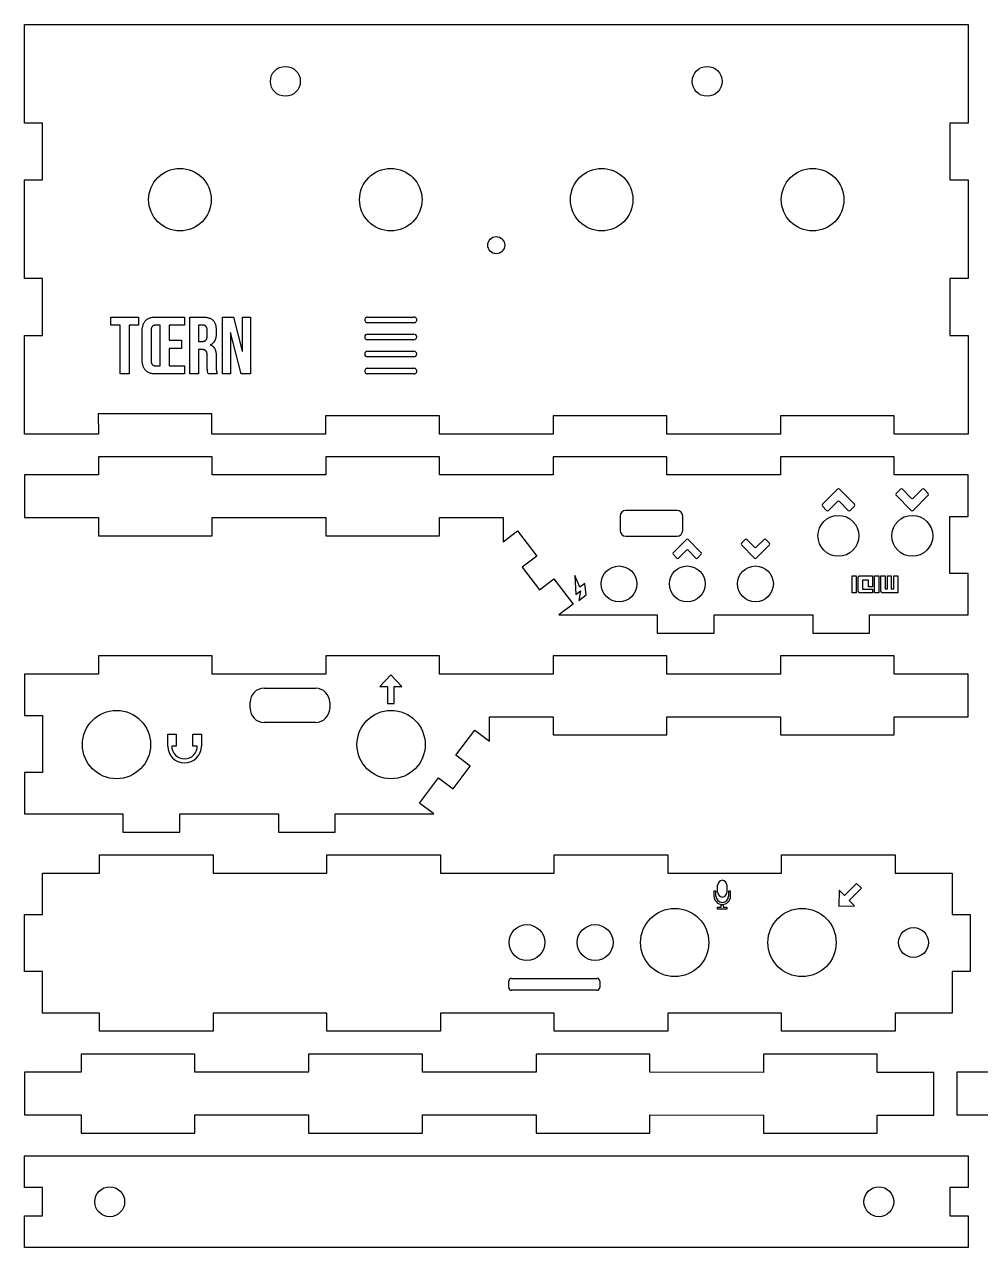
# Model space of a CAD drawing. Header units: millimetres. Extents: x 4 to 682, y 4 to 477.
# Drawn here: x 4 to 172.2, y 4 to 219 of the extents above; entities that cross this region are included whole.
import ezdxf

# ---------------------------------------------------------------- set-up
doc = ezdxf.new("R2010")
doc.units = ezdxf.units.MM
doc.layers.add('GRAVUR', color=3, linetype='Continuous')
doc.layers.add('SCHNITT', color=7, linetype='Continuous')

msp = doc.modelspace()

# ---------------------------------------------------------------- linework, layer by layer
at = {"layer": 'GRAVUR'}
for p, q in [((19.21, 166.15), (19.21, 167.58)), ((19.21, 167.58), (24.07, 167.58)), ((20.86, 166.15), (19.21, 166.15)), ((20.86, 157.58), (20.86, 166.15)), ((24.07, 166.15), (22.43, 166.15)), ((22.43, 166.15), (22.43, 157.58)), ((24.07, 167.58), (24.07, 166.15)), ((27.06, 167.58), (32.17, 167.58)), ((27.88, 166.15), (27.08, 166.15)), ((27.88, 159.01), (27.88, 166.15)), ((32.17, 166.15), (29.46, 166.15)), ((29.46, 166.15), (29.46, 163.51)), ((32.17, 167.58), (32.17, 166.15)), ((33.07, 167.58), (35.4, 167.58)), ((33.07, 157.58), (33.07, 167.58)), ((35.36, 166.15), (34.64, 166.15)), ((34.64, 166.15), (34.64, 163.3)), ((38.83, 167.58), (40.8, 167.58)), ((38.83, 157.58), (38.83, 167.58)), ((40.8, 167.58), (42.33, 161.6)), ((42.36, 161.6), (42.36, 167.58)), ((42.36, 167.58), (43.76, 167.58)), ((43.76, 167.58), (43.76, 157.58)), ((24.71, 160.05), (24.71, 165.11)), ((26.28, 165.18), (26.28, 159.98)), ((29.46, 163.51), (31.61, 163.51)), ((31.61, 163.51), (31.61, 162.08)), ((36.16, 164.35), (36.16, 165.13)), ((37.73, 165.28), (37.73, 164.67)), ((40.26, 164.88), (40.23, 164.88)), ((40.23, 164.88), (40.23, 157.58)), ((42.14, 157.58), (40.26, 164.88)), ((31.61, 162.08), (29.46, 162.08)), ((29.46, 162.08), (29.46, 159.01)), ((34.64, 163.3), (35.21, 163.3)), ((35.18, 161.87), (34.64, 161.87)), ((34.64, 161.87), (34.64, 157.58)), ((36.7, 162.7), (36.7, 162.67)), ((42.33, 161.6), (42.36, 161.6)), ((36.17, 158.81), (36.17, 160.64)), ((37.74, 160.55), (37.74, 158.8)), ((22.43, 157.58), (20.86, 157.58)), ((32.17, 157.58), (27.06, 157.58)), ((27.08, 159.01), (27.88, 159.01)), ((29.46, 159.01), (32.17, 159.01)), ((32.17, 159.01), (32.17, 157.58)), ((34.64, 157.58), (33.07, 157.58)), ((37.91, 157.58), (36.31, 157.58)), ((40.23, 157.58), (38.83, 157.58)), ((43.76, 157.58), (42.14, 157.58)), ((147.02, 137.31), (144.38, 134.67)), ((150, 134.67), (147.36, 137.31)), ((157.38, 136.57), (158.12, 137.31)), ((160.02, 133.59), (157.38, 136.24)), ((158.45, 137.31), (160.02, 135.74)), ((160.36, 135.74), (161.93, 137.31)), ((163, 136.24), (160.36, 133.59)), ((162.26, 137.31), (163, 136.57)), ((144.38, 134.33), (145.12, 133.59)), ((145.45, 133.59), (147.02, 135.16)), ((147.36, 135.16), (148.93, 133.59)), ((149.26, 133.59), (150, 134.33)), ((120.45, 128.47), (118.14, 126.16)), ((123.06, 126.16), (120.74, 128.47)), ((130.14, 127.83), (130.78, 128.47)), ((132.45, 125.22), (130.14, 127.54)), ((131.08, 128.47), (132.45, 127.1)), ((132.74, 127.1), (134.12, 128.47)), ((135.06, 127.54), (132.74, 125.22)), ((134.41, 128.47), (135.06, 127.83)), ((118.14, 125.87), (118.78, 125.22)), ((119.08, 125.22), (120.45, 126.6)), ((120.74, 126.6), (122.12, 125.22)), ((122.41, 125.22), (123.06, 125.87)), ((100.81, 122.15), (101, 118.81)), ((101.71, 120.07), (100.81, 122.15)), ((102.56, 120.75), (101.71, 120.07)), ((102.81, 118.75), (102.56, 120.75)), ((149.59, 119.07), (149.59, 122.09)), ((149.59, 122.09), (150.34, 122.09)), ((150.34, 122.09), (150.34, 119.07)), ((150.68, 121.76), (150.69, 121.81)), ((150.68, 121.71), (150.68, 121.76)), ((150.68, 119.49), (150.68, 121.71)), ((150.69, 121.85), (150.7, 121.89)), ((150.69, 121.81), (150.69, 121.85)), ((150.7, 121.89), (150.72, 121.92)), ((150.72, 121.92), (150.73, 121.96)), ((150.73, 121.96), (150.75, 121.98)), ((150.75, 121.98), (150.77, 122.01)), ((150.77, 122.01), (150.8, 122.03)), ((150.8, 122.03), (150.82, 122.04)), ((150.82, 122.04), (150.85, 122.06)), ((150.85, 122.06), (150.89, 122.07)), ((150.89, 122.07), (150.92, 122.08)), ((150.92, 122.08), (150.96, 122.08)), ((150.96, 122.08), (151.01, 122.09)), ((151.01, 122.09), (151.05, 122.09)), ((151.05, 122.09), (153.22, 122.09)), ((152.47, 121.35), (151.42, 121.35)), ((151.42, 121.35), (151.42, 119.75)), ((152.47, 120.17), (152.47, 121.35)), ((153.22, 122.09), (153.22, 120.17)), ((153.57, 119.07), (153.57, 122.09)), ((153.57, 122.09), (154.3, 122.09)), ((154.3, 122.09), (154.3, 119.07)), ((154.67, 119.49), (154.67, 122.09)), ((154.67, 122.09), (155.4, 122.09)), ((155.4, 122.09), (155.4, 119.83)), ((155.83, 119.83), (155.83, 122.09)), ((155.83, 122.09), (156.5, 122.09)), ((156.5, 122.09), (156.5, 119.83)), ((156.92, 119.83), (156.92, 122.09)), ((156.92, 122.09), (157.66, 122.09)), ((157.66, 122.09), (157.66, 119.07)), ((101, 118.81), (101.81, 119.45)), ((101.81, 119.45), (101.55, 117.76)), ((101.55, 117.76), (102.81, 118.75)), ((150.34, 119.07), (149.59, 119.07)), ((150.68, 119.45), (150.68, 119.49)), ((150.69, 119.41), (150.68, 119.45)), ((150.69, 119.37), (150.69, 119.41)), ((150.7, 119.33), (150.69, 119.37)), ((150.72, 119.3), (150.7, 119.33)), ((150.73, 119.26), (150.72, 119.3)), ((150.75, 119.23), (150.73, 119.26)), ((150.77, 119.2), (150.75, 119.23)), ((150.8, 119.17), (150.77, 119.2)), ((150.82, 119.15), (150.8, 119.17)), ((150.85, 119.13), (150.82, 119.15)), ((150.88, 119.11), (150.85, 119.13)), ((150.92, 119.09), (150.88, 119.11)), ((150.95, 119.08), (150.92, 119.09)), ((150.99, 119.08), (150.95, 119.08)), ((151.03, 119.07), (150.99, 119.08)), ((153.22, 119.07), (151.03, 119.07)), ((151.42, 119.75), (153.22, 119.75)), ((153.22, 120.17), (152.47, 120.17)), ((153.22, 119.75), (153.22, 119.07)), ((154.3, 119.07), (153.57, 119.07)), ((154.67, 119.45), (154.67, 119.49)), ((154.67, 119.41), (154.67, 119.45)), ((154.68, 119.37), (154.67, 119.41)), ((154.69, 119.33), (154.68, 119.37)), ((154.7, 119.3), (154.69, 119.33)), ((154.72, 119.26), (154.7, 119.3)), ((154.74, 119.23), (154.72, 119.26)), ((154.76, 119.2), (154.74, 119.23)), ((154.78, 119.17), (154.76, 119.2)), ((154.81, 119.15), (154.78, 119.17)), ((154.84, 119.13), (154.81, 119.15)), ((154.87, 119.11), (154.84, 119.13)), ((154.9, 119.09), (154.87, 119.11)), ((154.94, 119.08), (154.9, 119.09)), ((154.98, 119.08), (154.94, 119.08)), ((155.02, 119.07), (154.98, 119.08)), ((157.66, 119.07), (155.02, 119.07)), ((155.4, 119.83), (155.83, 119.83)), ((156.5, 119.83), (156.92, 119.83)), ((68.45, 104.66), (66.54, 102.64)), ((70.37, 102.65), (68.45, 104.66)), ((66.54, 102.64), (67.85, 102.64)), ((67.85, 102.64), (67.86, 99.62)), ((69.07, 99.62), (69.06, 102.65)), ((69.06, 102.65), (70.37, 102.65)), ((67.86, 99.62), (69.07, 99.62)), ((29.2, 92.16), (29.2, 94.24)), ((29.2, 94.24), (30.68, 94.24)), ((30.68, 94.24), (30.68, 92.16)), ((33.64, 92.16), (33.64, 94.24)), ((33.64, 94.24), (35.13, 94.24)), ((35.13, 94.24), (35.13, 92.16)), ((30.68, 92.16), (29.91, 92.16)), ((34.41, 92.16), (33.64, 92.16)), ((125.95, 66.43), (125.95, 67.75)), ((127.57, 67.75), (127.57, 66.43)), ((147.33, 66.82), (147.25, 64.04)), ((148.26, 65.89), (147.33, 66.82)), ((150.4, 68.02), (148.26, 65.89)), ((149.11, 65.03), (151.25, 67.16)), ((151.25, 67.16), (150.4, 68.02)), ((125.3, 66.64), (125.3, 65.78)), ((125.65, 66.64), (125.3, 66.64)), ((125.65, 65.78), (125.65, 66.64)), ((128.22, 66.64), (127.87, 66.64)), ((127.87, 66.64), (127.87, 65.78)), ((128.22, 65.78), (128.22, 66.64)), ((150.03, 64.1), (149.11, 65.03)), ((125.95, 63.51), (125.95, 63.81)), ((125.95, 63.81), (126.58, 63.81)), ((127.57, 63.51), (125.95, 63.51)), ((126.58, 64.32), (126.94, 64.32)), ((126.58, 63.81), (126.58, 64.32)), ((126.94, 64.32), (126.94, 63.81)), ((126.94, 63.81), (127.57, 63.81)), ((127.57, 63.81), (127.57, 63.51)), ((147.25, 64.04), (150.03, 64.1))]:
    msp.add_line(p, q, dxfattribs=at)
for points in [[(24.71, 165.11), (24.72, 165.26), (24.72, 165.41), (24.73, 165.55), (24.75, 165.68), (24.77, 165.81), (24.8, 165.94), (24.83, 166.06), (24.86, 166.18), (24.9, 166.29), (24.94, 166.4), (24.99, 166.5), (25.04, 166.6), (25.1, 166.7), (25.16, 166.79), (25.23, 166.87), (25.3, 166.95)], [(25.3, 166.95), (25.37, 167.03), (25.45, 167.1), (25.54, 167.17), (25.63, 167.23), (25.72, 167.29), (25.82, 167.34), (25.92, 167.38), (26.03, 167.43), (26.14, 167.46), (26.26, 167.49), (26.38, 167.52), (26.51, 167.54), (26.64, 167.56), (26.77, 167.57), (26.91, 167.58), (27.06, 167.58)], [(26.48, 165.93), (26.46, 165.9), (26.44, 165.86), (26.42, 165.83), (26.4, 165.79), (26.38, 165.75), (26.36, 165.71), (26.35, 165.67), (26.33, 165.63), (26.32, 165.58), (26.31, 165.53), (26.3, 165.48), (26.3, 165.42), (26.29, 165.37), (26.29, 165.31), (26.29, 165.25), (26.28, 165.18)], [(27.08, 166.15), (27.04, 166.15), (26.99, 166.15), (26.95, 166.15), (26.9, 166.14), (26.86, 166.13), (26.82, 166.12), (26.78, 166.11), (26.74, 166.1), (26.7, 166.08), (26.67, 166.06), (26.64, 166.05), (26.6, 166.03), (26.57, 166), (26.54, 165.98), (26.51, 165.95), (26.48, 165.93)], [(35.96, 165.91), (35.93, 165.94), (35.91, 165.97), (35.88, 165.99), (35.85, 166.02), (35.82, 166.04), (35.78, 166.06), (35.75, 166.08), (35.71, 166.09), (35.67, 166.11), (35.63, 166.12), (35.59, 166.13), (35.55, 166.14), (35.5, 166.15), (35.46, 166.15), (35.41, 166.15), (35.36, 166.15)], [(35.4, 167.58), (35.55, 167.58), (35.69, 167.57), (35.83, 167.56), (35.96, 167.55), (36.09, 167.53), (36.22, 167.5), (36.34, 167.47), (36.45, 167.44), (36.56, 167.4), (36.66, 167.36), (36.76, 167.31), (36.85, 167.26), (36.94, 167.21), (37.02, 167.15), (37.1, 167.08), (37.17, 167.01)], [(36.16, 165.13), (36.16, 165.19), (36.15, 165.26), (36.15, 165.32), (36.14, 165.38), (36.14, 165.44), (36.13, 165.49), (36.12, 165.54), (36.11, 165.59), (36.09, 165.64), (36.08, 165.69), (36.06, 165.73), (36.04, 165.77), (36.02, 165.81), (36, 165.85), (35.98, 165.88), (35.96, 165.91)], [(37.17, 167.01), (37.24, 166.94), (37.3, 166.86), (37.36, 166.78), (37.41, 166.69), (37.46, 166.6), (37.51, 166.51), (37.55, 166.41), (37.59, 166.3), (37.62, 166.19), (37.65, 166.07), (37.67, 165.95), (37.69, 165.83), (37.71, 165.7), (37.72, 165.57), (37.73, 165.43), (37.73, 165.28)], [(35.21, 163.3), (35.27, 163.3), (35.33, 163.3), (35.38, 163.31), (35.43, 163.31), (35.48, 163.32), (35.53, 163.33), (35.58, 163.34), (35.62, 163.36), (35.67, 163.37), (35.71, 163.39), (35.75, 163.41), (35.78, 163.43), (35.82, 163.46), (35.85, 163.48), (35.88, 163.51), (35.91, 163.54)], [(35.91, 163.54), (35.94, 163.57), (35.97, 163.61), (36, 163.64), (36.02, 163.68), (36.04, 163.72), (36.06, 163.77), (36.08, 163.82), (36.1, 163.86), (36.11, 163.92), (36.12, 163.97), (36.13, 164.03), (36.14, 164.09), (36.15, 164.15), (36.15, 164.22), (36.15, 164.28), (36.16, 164.35)], [(37.73, 164.67), (37.73, 164.57), (37.72, 164.48), (37.72, 164.39), (37.71, 164.3), (37.7, 164.21), (37.69, 164.12), (37.68, 164.04), (37.66, 163.96), (37.65, 163.88), (37.63, 163.81), (37.61, 163.73), (37.58, 163.66), (37.56, 163.59), (37.53, 163.52), (37.5, 163.46), (37.47, 163.4), (37.44, 163.34), (37.4, 163.28), (37.36, 163.22), (37.33, 163.17), (37.28, 163.12), (37.24, 163.07), (37.2, 163.02), (37.15, 162.98), (37.1, 162.93), (37.05, 162.89), (37, 162.85), (36.94, 162.82), (36.88, 162.78), (36.82, 162.75), (36.76, 162.72), (36.7, 162.7)], [(35.94, 161.6), (35.91, 161.63), (35.88, 161.66), (35.85, 161.69), (35.81, 161.72), (35.78, 161.74), (35.73, 161.76), (35.69, 161.78), (35.65, 161.8), (35.6, 161.82), (35.55, 161.83), (35.49, 161.84), (35.44, 161.85), (35.38, 161.86), (35.32, 161.86), (35.25, 161.87), (35.18, 161.87)], [(36.17, 160.64), (36.17, 160.72), (36.17, 160.8), (36.16, 160.88), (36.16, 160.96), (36.15, 161.03), (36.14, 161.1), (36.13, 161.16), (36.11, 161.22), (36.1, 161.28), (36.08, 161.34), (36.06, 161.39), (36.04, 161.44), (36.02, 161.48), (36, 161.52), (35.97, 161.56), (35.94, 161.6)], [(36.7, 162.67), (36.77, 162.65), (36.84, 162.62), (36.9, 162.59), (36.96, 162.56), (37.02, 162.53), (37.08, 162.49), (37.13, 162.45), (37.18, 162.41), (37.23, 162.36), (37.28, 162.31), (37.32, 162.26), (37.36, 162.21), (37.4, 162.15), (37.44, 162.09), (37.47, 162.03), (37.5, 161.97)], [(37.5, 161.97), (37.53, 161.9), (37.56, 161.83), (37.58, 161.76), (37.61, 161.68), (37.63, 161.6), (37.65, 161.52), (37.66, 161.44), (37.68, 161.35), (37.7, 161.26), (37.71, 161.17), (37.72, 161.07), (37.73, 160.97), (37.73, 160.87), (37.74, 160.77), (37.74, 160.66), (37.74, 160.55)], [(25.3, 158.21), (25.23, 158.29), (25.16, 158.38), (25.1, 158.47), (25.04, 158.56), (24.99, 158.66), (24.94, 158.76), (24.9, 158.87), (24.86, 158.99), (24.83, 159.1), (24.8, 159.23), (24.77, 159.35), (24.75, 159.48), (24.73, 159.62), (24.72, 159.76), (24.72, 159.9), (24.71, 160.05)], [(26.28, 159.98), (26.29, 159.92), (26.29, 159.86), (26.29, 159.8), (26.3, 159.74), (26.3, 159.69), (26.31, 159.64), (26.32, 159.59), (26.33, 159.54), (26.35, 159.49), (26.36, 159.45), (26.38, 159.41), (26.4, 159.37), (26.42, 159.34), (26.44, 159.3), (26.46, 159.27), (26.48, 159.24)], [(26.48, 159.24), (26.51, 159.21), (26.54, 159.19), (26.57, 159.16), (26.6, 159.14), (26.64, 159.12), (26.67, 159.1), (26.7, 159.08), (26.74, 159.07), (26.78, 159.05), (26.82, 159.04), (26.86, 159.03), (26.9, 159.03), (26.95, 159.02), (26.99, 159.01), (27.04, 159.01), (27.08, 159.01)], [(27.06, 157.58), (26.91, 157.59), (26.77, 157.59), (26.64, 157.6), (26.51, 157.62), (26.38, 157.64), (26.26, 157.67), (26.14, 157.7), (26.03, 157.74), (25.92, 157.78), (25.82, 157.83), (25.72, 157.88), (25.63, 157.94), (25.54, 158), (25.45, 158.06), (25.37, 158.14), (25.3, 158.21)], [(36.2, 158.04), (36.2, 158.07), (36.19, 158.1), (36.19, 158.13), (36.19, 158.17), (36.18, 158.21), (36.18, 158.25), (36.18, 158.29), (36.18, 158.34), (36.18, 158.39), (36.17, 158.44), (36.17, 158.5), (36.17, 158.55), (36.17, 158.61), (36.17, 158.68), (36.17, 158.74), (36.17, 158.81)], [(36.31, 157.58), (36.27, 157.7), (36.24, 157.82), (36.22, 157.93), (36.2, 158.04)], [(37.74, 158.8), (37.74, 158.69), (37.74, 158.59), (37.75, 158.5), (37.75, 158.41), (37.75, 158.32), (37.76, 158.24), (37.76, 158.17), (37.77, 158.1)], [(37.77, 158.1), (37.78, 158.03), (37.79, 157.97), (37.8, 157.9), (37.82, 157.84), (37.84, 157.78), (37.86, 157.71), (37.89, 157.65), (37.91, 157.58)]]:
    msp.add_lwpolyline(points, dxfattribs=at)
for centre, radius, start, end in [((147.19, 137.14), 0.238, 45, 135), ((157.55, 136.4), 0.238, 135, 225), ((158.28, 137.14), 0.238, 45, 135), ((160.19, 135.91), 0.238, 225, 315), ((162.1, 137.14), 0.238, 45, 135), ((162.83, 136.4), 0.238, 315, 45), ((144.55, 134.5), 0.238, 135, 225), ((145.28, 133.76), 0.238, 225, 315), ((147.19, 134.99), 0.238, 45, 135), ((149.1, 133.76), 0.238, 225, 315), ((149.83, 134.5), 0.238, 315, 45), ((160.19, 133.76), 0.238, 225, 315), ((120.6, 128.33), 0.209, 45, 135), ((130.29, 127.68), 0.209, 135, 225), ((130.93, 128.33), 0.209, 45, 135), ((132.6, 127.25), 0.209, 225, 315), ((134.26, 128.33), 0.209, 45, 135), ((134.91, 127.68), 0.209, 315, 45), ((118.29, 126.02), 0.209, 135, 225), ((118.93, 125.37), 0.209, 225, 315), ((120.6, 126.45), 0.209, 45, 135), ((122.26, 125.37), 0.209, 225, 315), ((122.91, 126.02), 0.209, 315, 45), ((132.6, 125.37), 0.209, 225, 315), ((32.16, 92.16), 2.96, 180, 0), ((32.16, 92.16), 2.25, 180, 0), ((126.76, 67.75), 0.806, 0, 180), ((126.76, 65.78), 1.46, 180, 0), ((126.76, 65.78), 1.11, 180, 0), ((126.76, 66.43), 0.806, 180, 0)]:
    msp.add_arc(centre, radius, start, end, dxfattribs=at)
at = {"layer": 'SCHNITT'}
for p, q in [((4, 219.02), (170, 219.02)), ((4, 201.69), (4, 219.02)), ((170, 219.02), (170, 201.69)), ((7.2, 201.69), (4, 201.69)), ((7.2, 191.69), (7.2, 201.69)), ((166.8, 201.69), (166.8, 191.69)), ((170, 201.69), (166.8, 201.69)), ((4, 191.69), (7.2, 191.69)), ((4, 174.35), (4, 191.69)), ((166.8, 191.69), (170, 191.69)), ((170, 191.69), (170, 174.35)), ((7.2, 174.35), (4, 174.35)), ((7.2, 164.35), (7.2, 174.35)), ((166.8, 174.35), (166.8, 164.35)), ((170, 174.35), (166.8, 174.35)), ((64.37, 167.58), (72.52, 167.58)), ((72.52, 166.58), (64.37, 166.58)), ((4, 147.02), (4, 164.35)), ((4, 164.35), (7.2, 164.35)), ((64.37, 164.58), (72.52, 164.58)), ((72.52, 163.58), (64.37, 163.58)), ((166.8, 164.35), (170, 164.35)), ((170, 164.35), (170, 147.02)), ((64.37, 161.58), (72.52, 161.58)), ((72.52, 160.58), (64.37, 160.58)), ((64.37, 158.58), (72.52, 158.58)), ((72.52, 157.58), (64.37, 157.58)), ((36.97, 150.56), (16.97, 150.56)), ((16.97, 150.56), (17.01, 147.02)), ((36.97, 147.02), (36.97, 150.56)), ((56.99, 150.22), (56.97, 147.02)), ((76.99, 150.22), (56.99, 150.22)), ((76.99, 147.02), (76.99, 150.22)), ((96.99, 150.22), (96.99, 147.02)), ((116.99, 150.22), (96.99, 150.22)), ((116.99, 147.02), (116.99, 150.22)), ((136.99, 150.22), (136.99, 147.02)), ((156.99, 150.22), (136.99, 150.22)), ((156.99, 147.02), (156.99, 150.22)), ((17.01, 147.02), (4, 147.02)), ((56.97, 147.02), (36.97, 147.02)), ((96.99, 147.02), (76.99, 147.02)), ((136.99, 147.02), (116.99, 147.02)), ((170, 147.02), (156.99, 147.02)), ((37, 143.02), (17, 143.02)), ((17, 143.02), (17, 139.82)), ((37, 139.82), (37, 143.02)), ((77, 143.02), (57, 143.02)), ((57, 143.02), (57, 139.82)), ((77, 139.82), (77, 143.02)), ((117, 143.02), (97, 143.02)), ((97, 143.02), (97, 139.82)), ((117, 139.82), (117, 143.02)), ((157, 143.02), (137, 143.02)), ((137, 143.02), (137, 139.82)), ((157, 139.82), (157, 143.02)), ((17, 139.82), (4, 139.82)), ((4, 139.82), (4, 132.32)), ((57, 139.82), (37, 139.82)), ((97, 139.82), (77, 139.82)), ((137, 139.82), (117, 139.82)), ((170, 139.82), (157, 139.82)), ((170, 132.52), (170, 139.82)), ((118.8, 133.57), (109.8, 133.57)), ((4, 132.32), (17.01, 132.32)), ((17.01, 132.32), (17.01, 129.12)), ((37.01, 129.12), (37.01, 132.32)), ((37.01, 132.32), (57.01, 132.32)), ((57.01, 132.32), (57.01, 129.12)), ((77.01, 129.12), (77.01, 132.32)), ((77.01, 132.32), (88.2, 132.32)), ((88.2, 132.32), (88.2, 128.04)), ((108.8, 132.57), (108.8, 130.07)), ((119.8, 130.07), (119.8, 132.57)), ((166.8, 122.52), (166.8, 132.52)), ((166.8, 132.52), (170, 132.52)), ((17.01, 129.12), (37.01, 129.12)), ((57.01, 129.12), (77.01, 129.12)), ((88.2, 128.04), (90.75, 129.97)), ((90.75, 129.97), (94.12, 125.54)), ((109.8, 129.07), (118.8, 129.07)), ((94.12, 125.54), (91.57, 123.61)), ((91.57, 123.61), (94.6, 119.62)), ((94.6, 119.62), (97.15, 121.56)), ((97.15, 121.56), (100.51, 117.13)), ((170, 122.52), (166.8, 122.52)), ((170, 115.22), (170, 122.52)), ((100.51, 117.13), (98, 115.22)), ((98, 115.22), (115.33, 115.22)), ((115.33, 115.22), (115.33, 112.02)), ((125.33, 112.02), (125.33, 115.22)), ((125.33, 115.22), (142.67, 115.22)), ((142.67, 115.22), (142.67, 112.02)), ((152.67, 112.02), (152.67, 115.22)), ((152.67, 115.22), (170, 115.22)), ((115.33, 112.02), (125.33, 112.02)), ((142.67, 112.02), (152.67, 112.02)), ((37, 108.02), (17, 108.02)), ((17, 108.02), (17, 104.82)), ((37, 104.82), (37, 108.02)), ((77, 108.02), (57, 108.02)), ((57, 108.02), (57, 104.82)), ((77, 104.82), (77, 108.02)), ((117, 108.02), (97, 108.02)), ((97, 108.02), (97, 104.82)), ((117, 104.82), (117, 108.02)), ((157, 108.02), (137, 108.02)), ((137, 108.02), (137, 104.82)), ((157, 104.82), (157, 108.02)), ((17, 104.82), (4, 104.82)), ((4, 104.82), (4, 97.52)), ((57, 104.82), (37, 104.82)), ((97, 104.82), (77, 104.82)), ((137, 104.82), (117, 104.82)), ((170, 104.82), (157, 104.82)), ((170, 97.32), (170, 104.82)), ((46.15, 102.32), (55.25, 102.32)), ((43.7, 98.77), (43.7, 99.87)), ((57.7, 99.87), (57.7, 98.77)), ((4, 97.52), (7.2, 97.52)), ((7.2, 97.52), (7.2, 87.52)), ((85.8, 93.02), (85.8, 97.32)), ((85.8, 97.32), (96.99, 97.32)), ((96.99, 97.32), (96.99, 94.12)), ((116.99, 94.12), (116.99, 97.32)), ((116.99, 97.32), (136.99, 97.32)), ((136.99, 97.32), (136.99, 94.12)), ((156.99, 94.12), (156.99, 97.32)), ((156.99, 97.32), (170, 97.32)), ((55.25, 96.32), (46.15, 96.32)), ((79.88, 90.54), (83.24, 94.96)), ((83.24, 94.96), (85.8, 93.02)), ((96.99, 94.12), (116.99, 94.12)), ((136.99, 94.12), (156.99, 94.12)), ((82.43, 88.61), (79.88, 90.54)), ((79.4, 84.62), (82.43, 88.61)), ((7.2, 87.52), (4, 87.52)), ((4, 87.52), (4, 80.22)), ((73.49, 82.13), (76.85, 86.55)), ((76.85, 86.55), (79.4, 84.62)), ((76, 80.22), (73.49, 82.13)), ((4, 80.22), (21.33, 80.22)), ((21.33, 80.22), (21.33, 77.02)), ((31.33, 77.02), (31.33, 80.22)), ((31.33, 80.22), (48.67, 80.22)), ((48.67, 80.22), (48.67, 77.02)), ((58.67, 77.02), (58.67, 80.22)), ((58.67, 80.22), (76, 80.22)), ((21.33, 77.02), (31.33, 77.02)), ((48.67, 77.02), (58.67, 77.02)), ((17.2, 73.02), (37.2, 73.02)), ((17.2, 69.82), (17.2, 73.02)), ((37.2, 73.02), (37.2, 69.82)), ((57.2, 73.02), (77.2, 73.02)), ((57.2, 69.82), (57.2, 73.02)), ((77.2, 73.02), (77.2, 69.82)), ((97.2, 73.02), (117.2, 73.02)), ((97.2, 69.82), (97.2, 73.02)), ((117.2, 73.02), (117.2, 69.82)), ((137.2, 73.02), (157.2, 73.02)), ((137.2, 69.82), (137.2, 73.02)), ((157.2, 73.02), (157.2, 69.82)), ((7.2, 62.52), (7.2, 69.82)), ((7.2, 69.82), (17.2, 69.82)), ((37.2, 69.82), (57.2, 69.82)), ((77.2, 69.82), (97.2, 69.82)), ((117.2, 69.82), (137.2, 69.82)), ((157.2, 69.82), (167.2, 69.82)), ((167.2, 69.82), (167.2, 62.52)), ((4, 62.52), (7.2, 62.52)), ((4, 52.52), (4, 62.52)), ((167.2, 62.52), (170.4, 62.52)), ((170.4, 62.52), (170.4, 52.52)), ((7.2, 52.52), (4, 52.52)), ((7.2, 45.22), (7.2, 52.52)), ((167.2, 52.52), (167.2, 45.22)), ((170.4, 52.52), (167.2, 52.52)), ((89.2, 49.72), (89.2, 50.82)), ((89.7, 51.32), (104.7, 51.32)), ((105.2, 50.82), (105.2, 49.72)), ((105.2, 50.32), (105.2, 50.22)), ((104.7, 49.22), (89.7, 49.22)), ((17.2, 45.22), (7.2, 45.22)), ((17.2, 42.02), (17.2, 45.22)), ((57.2, 45.22), (37.2, 45.22)), ((37.2, 45.22), (37.2, 42.02)), ((57.2, 42.02), (57.2, 45.22)), ((97.2, 45.22), (77.2, 45.22)), ((77.2, 45.22), (77.2, 42.02)), ((97.2, 42.02), (97.2, 45.22)), ((117.2, 45.22), (117.2, 42.02)), ((137.2, 45.22), (117.2, 45.22)), ((137.2, 42.02), (137.2, 45.22)), ((157.2, 45.22), (157.2, 42.02)), ((167.2, 45.22), (157.2, 45.22)), ((37.2, 42.02), (17.2, 42.02)), ((77.2, 42.02), (57.2, 42.02)), ((117.2, 42.02), (97.2, 42.02)), ((157.2, 42.02), (137.2, 42.02)), ((34, 38.02), (14, 38.02)), ((14, 38.02), (14, 34.82)), ((34, 34.82), (34, 38.02)), ((54, 38.01), (54, 34.81)), ((74, 38.01), (54, 38.01)), ((74, 34.81), (74, 38.01)), ((114, 38.01), (94, 38.01)), ((94, 38.01), (94, 34.81)), ((114, 34.81), (114, 38.01)), ((134, 38), (134, 34.8)), ((154, 38), (134, 38)), ((154, 34.8), (154, 38)), ((14, 34.82), (4, 34.82)), ((4, 34.82), (4, 27.32)), ((54, 34.81), (34, 34.82)), ((94, 34.81), (74, 34.81)), ((134, 34.8), (114, 34.81)), ((164, 34.8), (154, 34.8)), ((164, 27.3), (164, 34.8)), ((178, 34.82), (168, 34.82)), ((168, 34.82), (168, 27.32)), ((4, 27.32), (14, 27.32)), ((14, 27.32), (14, 24.12)), ((34, 27.32), (54, 27.31)), ((34, 24.12), (34, 27.32)), ((54, 27.31), (54, 24.11)), ((74, 27.31), (94, 27.31)), ((74, 24.11), (74, 27.31)), ((94, 27.31), (94, 24.11)), ((114, 24.11), (114, 27.31)), ((114, 27.31), (134, 27.3)), ((134, 27.3), (134, 24.1)), ((154, 27.3), (164, 27.3)), ((154, 24.1), (154, 27.3)), ((168, 27.32), (178, 27.32)), ((14, 24.12), (34, 24.12)), ((54, 24.11), (74, 24.11)), ((94, 24.11), (114, 24.11)), ((134, 24.1), (154, 24.1)), ((4, 20.1), (170, 20.1)), ((4, 14.55), (4, 20.1)), ((170, 20.1), (170, 14.55)), ((7.2, 14.55), (4, 14.55)), ((7.2, 9.55), (7.2, 14.55)), ((170, 14.55), (166.8, 14.55)), ((166.8, 14.55), (166.8, 9.55)), ((4, 4), (4, 9.55)), ((4, 9.55), (7.2, 9.55)), ((166.8, 9.55), (170, 9.55)), ((170, 9.55), (170, 4)), ((170, 4), (4, 4))]:
    msp.add_line(p, q, dxfattribs=at)
for centre, radius in [((49.9, 209.02), 2.63), ((124.1, 209.02), 2.63), ((31.35, 188.22), 5.5), ((68.45, 188.22), 5.5), ((105.55, 188.22), 5.5), ((142.65, 188.22), 5.5), ((87, 180.22), 1.5), ((147.19, 129.12), 3.6), ((160.19, 129.12), 3.6), ((108.6, 120.67), 3.15), ((120.6, 120.67), 3.15), ((132.6, 120.67), 3.15), ((20.2, 92.42), 6), ((68.5, 92.42), 6), ((118.4, 57.62), 6), ((140.8, 57.62), 6), ((92.4, 57.62), 3.15), ((104.4, 57.62), 3.15), ((160.4, 57.62), 2.62), ((19, 12.05), 2.63), ((154.31, 12.05), 2.63)]:
    msp.add_circle(centre, radius, dxfattribs=at)
for centre, radius, start, end in [((64.37, 167.08), 0.5, 90, 210.0039), ((64.37, 167.08), 0.5, 210.0039, 270), ((72.52, 167.08), 0.5, 330.0086, 90), ((72.52, 167.08), 0.5, 270, 330.0086), ((64.37, 164.08), 0.5, 90, 270), ((72.52, 164.08), 0.5, 0.0129, 90), ((72.52, 164.08), 0.5, 270, 0.0129), ((64.37, 161.08), 0.5, 90, 180.0686), ((72.52, 161.08), 0.5, 0.9848, 90), ((64.37, 161.08), 0.5, 180.0686, 270), ((72.52, 161.08), 0.5, 270, 0.9848), ((64.37, 158.08), 0.5, 149.9931, 270), ((64.37, 158.08), 0.5, 90, 149.9931), ((72.52, 158.08), 0.5, 29.9951, 90), ((72.52, 158.08), 0.5, 270, 29.9951), ((109.8, 132.57), 1, 90, 180), ((118.8, 132.57), 1, 0, 90), ((109.8, 130.07), 1, 180, 270), ((118.8, 130.07), 1, 270, 0), ((46.15, 99.87), 2.45, 90, 180), ((55.25, 99.87), 2.45, 0, 90), ((46.15, 98.77), 2.45, 180, 270), ((55.25, 98.77), 2.45, 270, 0), ((89.7, 50.82), 0.5, 90, 180), ((89.7, 49.72), 0.5, 180, 270), ((104.7, 50.82), 0.5, 360, 90), ((104.7, 49.72), 0.5, 270, 0)]:
    msp.add_arc(centre, radius, start, end, dxfattribs=at)

doc.saveas('drawing.dxf')
